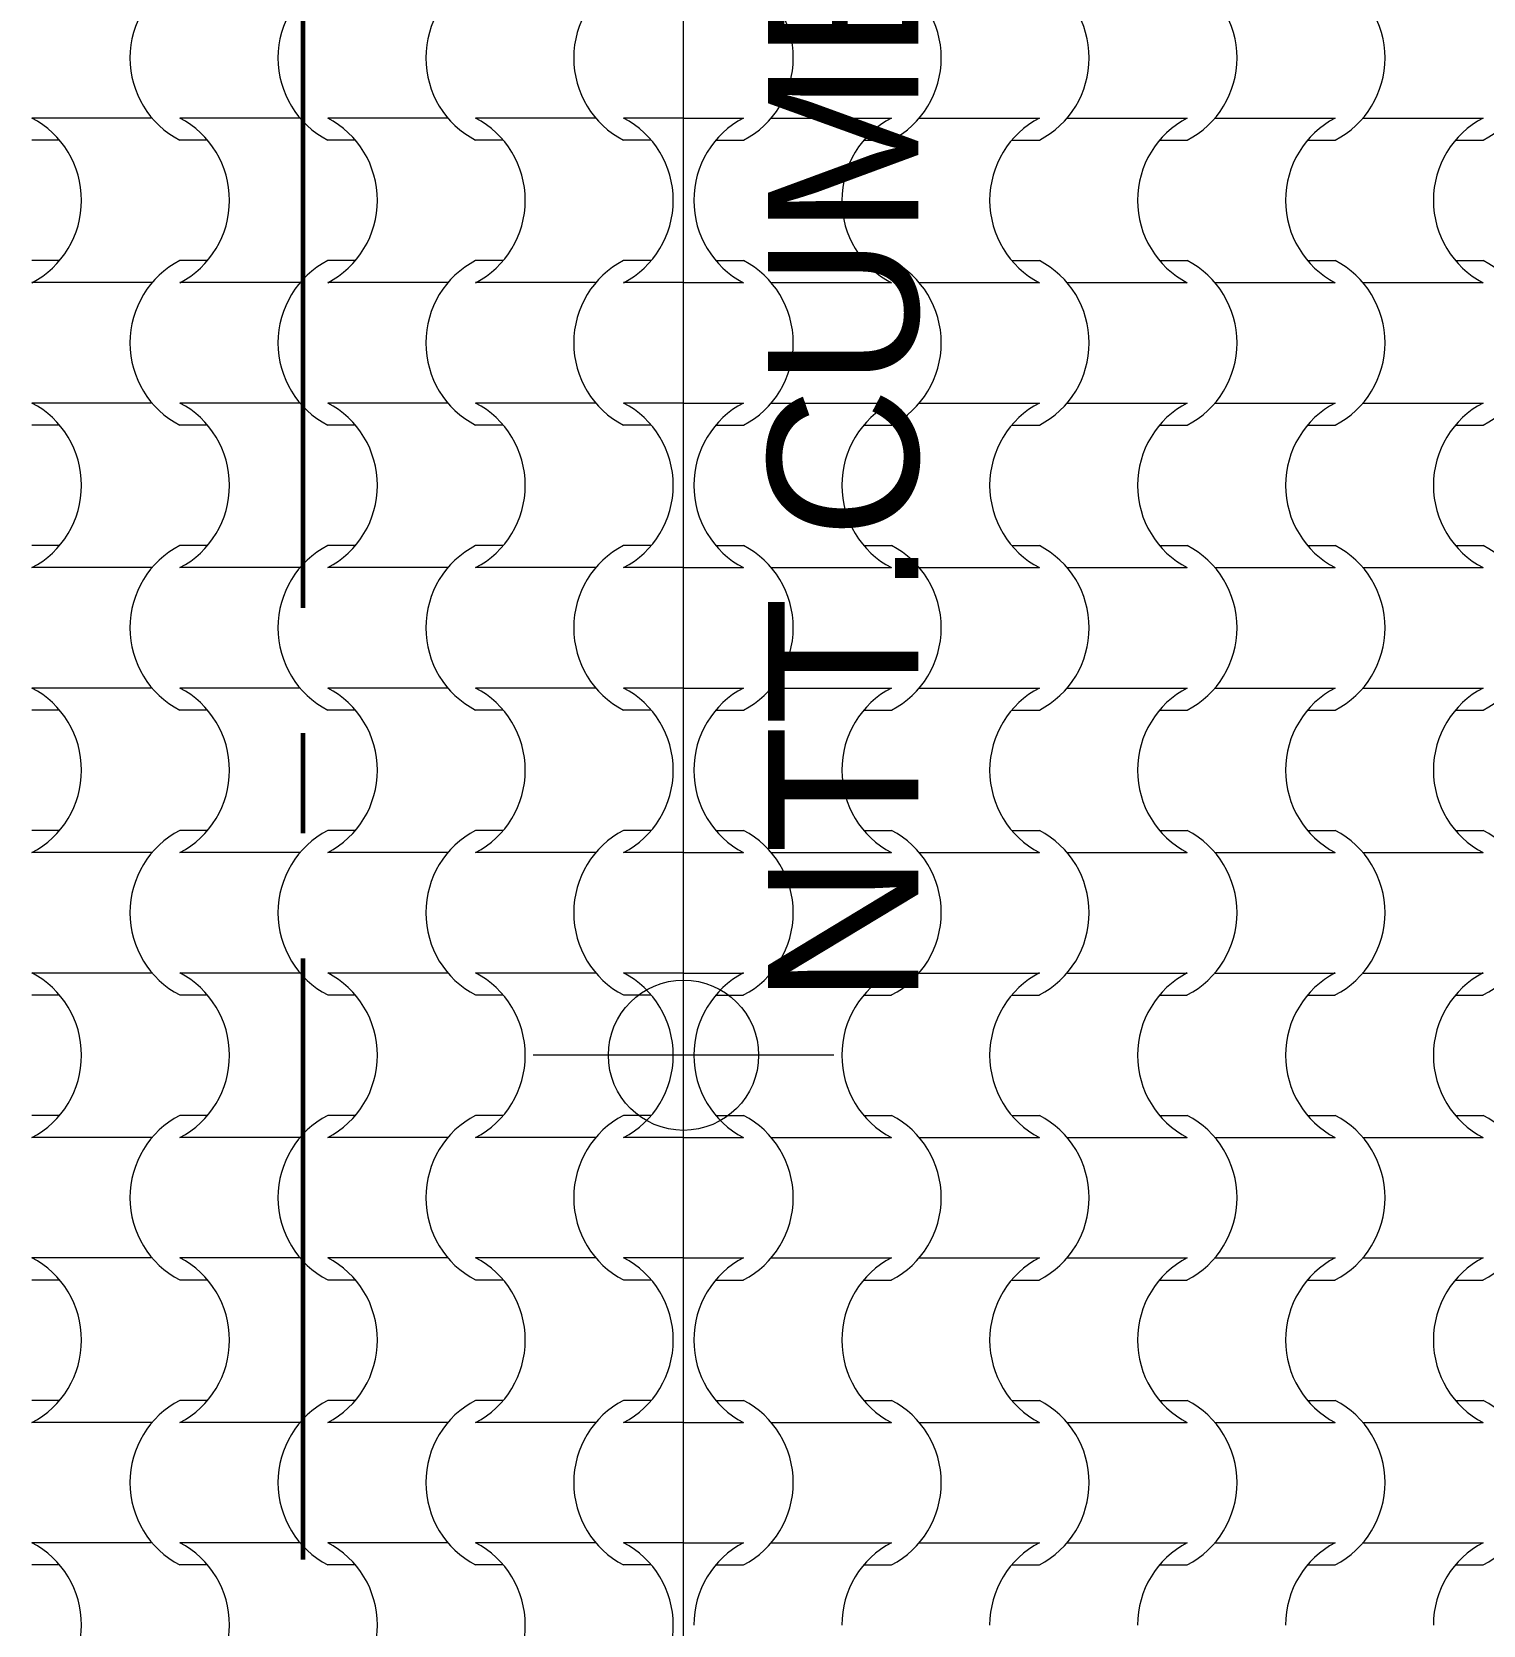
# Model space of a CAD drawing. Header units: metres. Extents: x -41 to 412, y -15 to 25.
# Drawn here: x 136.679 to 138.128, y 11.913 to 13.504 of the extents above; entities that cross this region are included whole.
import ezdxf

# ---------------------------------------------------------------- set-up
doc = ezdxf.new("R2010")
doc.units = ezdxf.units.M
doc.header["$MEASUREMENT"] = 0
doc.linetypes.add('Linea punta', pattern=[0.85, 0.6, -0.125, 0, -0.125])
for name, color, linetype in [('Interior - Furniture', 7, 'Continuous'), ('Marker - Section', 7, 'Continuous'), ('Shell - Roof', 7, 'Continuous')]:
    doc.layers.add(name, color=color, linetype=linetype)
doc.styles.add('GENERATED_STYLE_2', font='arial.ttf')

# ---------------------------------------------------------------- blocks, each defined once
blk = doc.blocks.new('*X47', base_point=(152.192, 0))
at = {"layer": 'Shell - Roof', "color": 23, "linetype": 'Continuous', "lineweight": 13, "true_color": 0xbf8080}
for p, q in [((136.7391, 13.4175), (136.6792, 13.4175)), ((136.799, 13.4175), (136.7391, 13.4175)), ((136.8867, 13.4175), (136.8269, 13.4175)), ((136.9466, 13.4175), (136.8867, 13.4175)), ((137.0344, 13.4175), (136.9745, 13.4175)), ((137.0943, 13.4175), (137.0344, 13.4175)), ((137.182, 13.4175), (137.1221, 13.4175)), ((137.2419, 13.4175), (137.182, 13.4175)), ((137.3296, 13.4175), (137.2698, 13.4175)), ((136.7068, 13.3955), (136.6792, 13.3955)), ((136.8544, 13.3955), (136.8269, 13.3955)), ((137.002, 13.3955), (136.9745, 13.3955)), ((137.1497, 13.3955), (137.1221, 13.3955)), ((137.2973, 13.3955), (137.2698, 13.3955)), ((136.7068, 13.2752), (136.6792, 13.2752)), ((136.8544, 13.2752), (136.8269, 13.2752)), ((137.002, 13.2752), (136.9745, 13.2752)), ((137.1497, 13.2752), (137.1221, 13.2752)), ((137.2973, 13.2752), (137.2698, 13.2752)), ((136.7391, 13.2532), (136.6792, 13.2532)), ((136.799, 13.2532), (136.7391, 13.2532)), ((136.8867, 13.2532), (136.8269, 13.2532)), ((136.9466, 13.2532), (136.8867, 13.2532)), ((137.0344, 13.2532), (136.9745, 13.2532)), ((137.0943, 13.2532), (137.0344, 13.2532)), ((137.182, 13.2532), (137.1221, 13.2532)), ((137.2419, 13.2532), (137.182, 13.2532)), ((137.3296, 13.2532), (137.2698, 13.2532)), ((136.7391, 13.133), (136.6792, 13.133)), ((136.799, 13.133), (136.7391, 13.133)), ((136.8867, 13.133), (136.8269, 13.133)), ((136.9466, 13.133), (136.8867, 13.133)), ((137.0344, 13.133), (136.9745, 13.133)), ((137.0943, 13.133), (137.0344, 13.133)), ((137.182, 13.133), (137.1221, 13.133)), ((137.2419, 13.133), (137.182, 13.133)), ((137.3296, 13.133), (137.2698, 13.133)), ((136.7068, 13.111), (136.6792, 13.111)), ((136.8544, 13.111), (136.8269, 13.111)), ((137.002, 13.111), (136.9745, 13.111)), ((137.1497, 13.111), (137.1221, 13.111)), ((137.2973, 13.111), (137.2698, 13.111)), ((136.7068, 12.9908), (136.6792, 12.9908)), ((136.8544, 12.9908), (136.8269, 12.9908)), ((137.002, 12.9908), (136.9745, 12.9908)), ((137.1497, 12.9908), (137.1221, 12.9908)), ((137.2973, 12.9908), (137.2698, 12.9908)), ((136.7391, 12.9687), (136.6792, 12.9687)), ((136.799, 12.9687), (136.7391, 12.9687)), ((136.8867, 12.9687), (136.8269, 12.9687)), ((136.9466, 12.9687), (136.8867, 12.9687)), ((137.0344, 12.9687), (136.9745, 12.9687)), ((137.0943, 12.9687), (137.0344, 12.9687)), ((137.182, 12.9687), (137.1221, 12.9687)), ((137.2419, 12.9687), (137.182, 12.9687)), ((137.3296, 12.9687), (137.2698, 12.9687)), ((136.7391, 12.8485), (136.6792, 12.8485)), ((136.799, 12.8485), (136.7391, 12.8485)), ((136.8867, 12.8485), (136.8269, 12.8485)), ((136.9466, 12.8485), (136.8867, 12.8485)), ((137.0344, 12.8485), (136.9745, 12.8485)), ((137.0943, 12.8485), (137.0344, 12.8485)), ((137.182, 12.8485), (137.1221, 12.8485)), ((137.2419, 12.8485), (137.182, 12.8485)), ((137.3296, 12.8485), (137.2698, 12.8485)), ((136.7068, 12.8265), (136.6792, 12.8265)), ((136.8544, 12.8265), (136.8269, 12.8265)), ((137.002, 12.8265), (136.9745, 12.8265)), ((137.1497, 12.8265), (137.1221, 12.8265)), ((137.2973, 12.8265), (137.2698, 12.8265)), ((136.7068, 12.7063), (136.6792, 12.7063)), ((136.8544, 12.7063), (136.8269, 12.7063)), ((137.002, 12.7063), (136.9745, 12.7063)), ((137.1497, 12.7063), (137.1221, 12.7063)), ((137.2973, 12.7063), (137.2698, 12.7063)), ((136.7391, 12.6843), (136.6792, 12.6843)), ((136.799, 12.6843), (136.7391, 12.6843)), ((136.8867, 12.6843), (136.8269, 12.6843)), ((136.9466, 12.6843), (136.8867, 12.6843)), ((137.0344, 12.6843), (136.9745, 12.6843)), ((137.0943, 12.6843), (137.0344, 12.6843)), ((137.182, 12.6843), (137.1221, 12.6843)), ((137.2419, 12.6843), (137.182, 12.6843)), ((137.3296, 12.6843), (137.2698, 12.6843)), ((136.7391, 12.564), (136.6792, 12.564)), ((136.799, 12.564), (136.7391, 12.564)), ((136.8867, 12.564), (136.8269, 12.564)), ((136.9466, 12.564), (136.8867, 12.564)), ((137.0344, 12.564), (136.9745, 12.564)), ((137.0943, 12.564), (137.0344, 12.564)), ((137.182, 12.564), (137.1221, 12.564)), ((137.2419, 12.564), (137.182, 12.564)), ((137.3296, 12.564), (137.2698, 12.564)), ((136.7068, 12.542), (136.6792, 12.542)), ((136.8544, 12.542), (136.8269, 12.542)), ((137.002, 12.542), (136.9745, 12.542)), ((137.1497, 12.542), (137.1221, 12.542)), ((137.2973, 12.542), (137.2698, 12.542)), ((136.7068, 12.4218), (136.6792, 12.4218)), ((136.8544, 12.4218), (136.8269, 12.4218)), ((137.002, 12.4218), (136.9745, 12.4218)), ((137.1497, 12.4218), (137.1221, 12.4218)), ((137.2973, 12.4218), (137.2698, 12.4218)), ((136.7391, 12.3998), (136.6792, 12.3998)), ((136.799, 12.3998), (136.7391, 12.3998)), ((136.8867, 12.3998), (136.8269, 12.3998)), ((136.9466, 12.3998), (136.8867, 12.3998)), ((137.0344, 12.3998), (136.9745, 12.3998)), ((137.0943, 12.3998), (137.0344, 12.3998)), ((137.182, 12.3998), (137.1221, 12.3998)), ((137.2419, 12.3998), (137.182, 12.3998)), ((137.3296, 12.3998), (137.2698, 12.3998)), ((136.7391, 12.2796), (136.6792, 12.2796)), ((136.799, 12.2796), (136.7391, 12.2796)), ((136.8867, 12.2796), (136.8269, 12.2796)), ((136.9466, 12.2796), (136.8867, 12.2796)), ((137.0344, 12.2796), (136.9745, 12.2796)), ((137.0943, 12.2796), (137.0344, 12.2796)), ((137.182, 12.2796), (137.1221, 12.2796)), ((137.2419, 12.2796), (137.182, 12.2796)), ((137.3296, 12.2796), (137.2698, 12.2796)), ((136.7068, 12.2575), (136.6792, 12.2575)), ((136.8544, 12.2575), (136.8269, 12.2575)), ((137.002, 12.2575), (136.9745, 12.2575)), ((137.1497, 12.2575), (137.1221, 12.2575)), ((137.2973, 12.2575), (137.2698, 12.2575)), ((136.7068, 12.1373), (136.6792, 12.1373)), ((136.8544, 12.1373), (136.8269, 12.1373)), ((137.002, 12.1373), (136.9745, 12.1373)), ((137.1497, 12.1373), (137.1221, 12.1373)), ((137.2973, 12.1373), (137.2698, 12.1373)), ((136.7391, 12.1153), (136.6792, 12.1153)), ((136.799, 12.1153), (136.7391, 12.1153)), ((136.8867, 12.1153), (136.8269, 12.1153)), ((136.9466, 12.1153), (136.8867, 12.1153)), ((137.0344, 12.1153), (136.9745, 12.1153)), ((137.0943, 12.1153), (137.0344, 12.1153)), ((137.182, 12.1153), (137.1221, 12.1153)), ((137.2419, 12.1153), (137.182, 12.1153)), ((137.3296, 12.1153), (137.2698, 12.1153)), ((136.7391, 11.9951), (136.6792, 11.9951)), ((136.799, 11.9951), (136.7391, 11.9951)), ((136.8867, 11.9951), (136.8269, 11.9951)), ((136.9466, 11.9951), (136.8867, 11.9951)), ((137.0344, 11.9951), (136.9745, 11.9951)), ((137.0943, 11.9951), (137.0344, 11.9951)), ((137.182, 11.9951), (137.1221, 11.9951)), ((137.2419, 11.9951), (137.182, 11.9951)), ((137.3296, 11.9951), (137.2698, 11.9951)), ((136.7068, 11.9731), (136.6792, 11.9731)), ((136.8544, 11.9731), (136.8269, 11.9731)), ((137.002, 11.9731), (136.9745, 11.9731)), ((137.1497, 11.9731), (137.1221, 11.9731)), ((137.2973, 11.9731), (137.2698, 11.9731))]:
    blk.add_line(p, q, dxfattribs=at)
for centre, major_axis, start_param, end_param in [((136.8674, 13.4776), (0, 0.0919), 0.466079, 2.675513), ((137.0151, 13.4776), (0, 0.0919), 0.466079, 2.675513), ((137.1627, 13.4776), (0, 0.0919), 0.466079, 2.675513), ((137.3103, 13.4776), (0, 0.0919), 0.466079, 2.675513), ((136.638, 13.3351), (0, 0.0925), 4.715365, 5.812147), ((136.7857, 13.3351), (0, 0.0925), 4.715365, 5.812147), ((136.9333, 13.3351), (0, 0.0925), 4.715365, 5.812147), ((137.0809, 13.3351), (0, 0.0925), 4.715365, 5.812147), ((137.2286, 13.3351), (0, 0.0925), 4.715365, 5.812147), ((136.638, 13.3356), (0, 0.0925), 3.612631, 4.709413), ((136.7857, 13.3356), (0, 0.0925), 3.612631, 4.709413), ((136.9333, 13.3356), (0, 0.0925), 3.612631, 4.709413), ((137.0809, 13.3356), (0, 0.0925), 3.612631, 4.709413), ((137.2286, 13.3356), (0, 0.0925), 3.612631, 4.709413), ((136.8674, 13.1931), (0, 0.0919), 0.466079, 2.675513), ((137.0151, 13.1931), (0, 0.0919), 0.466079, 2.675513), ((137.1627, 13.1931), (0, 0.0919), 0.466079, 2.675513), ((137.3103, 13.1931), (0, 0.0919), 0.466079, 2.675513), ((136.638, 13.0506), (0, 0.0925), 4.715365, 5.812147), ((136.7857, 13.0506), (0, 0.0925), 4.715365, 5.812147), ((136.9333, 13.0506), (0, 0.0925), 4.715365, 5.812147), ((137.0809, 13.0506), (0, 0.0925), 4.715365, 5.812147), ((137.2286, 13.0506), (0, 0.0925), 4.715365, 5.812147), ((136.638, 13.0511), (0, 0.0925), 3.612631, 4.709413), ((136.7857, 13.0511), (0, 0.0925), 3.612631, 4.709413), ((136.9333, 13.0511), (0, 0.0925), 3.612631, 4.709413), ((137.0809, 13.0511), (0, 0.0925), 3.612631, 4.709413), ((137.2286, 13.0511), (0, 0.0925), 3.612631, 4.709413), ((136.8674, 12.9086), (0, 0.0919), 0.466079, 2.675513), ((137.0151, 12.9086), (0, 0.0919), 0.466079, 2.675513), ((137.1627, 12.9086), (0, 0.0919), 0.466079, 2.675513), ((137.3103, 12.9086), (0, 0.0919), 0.466079, 2.675513), ((136.638, 12.7661), (0, 0.0925), 4.715365, 5.812147), ((136.7857, 12.7661), (0, 0.0925), 4.715365, 5.812147), ((136.9333, 12.7661), (0, 0.0925), 4.715365, 5.812147), ((137.0809, 12.7661), (0, 0.0925), 4.715365, 5.812147), ((137.2286, 12.7661), (0, 0.0925), 4.715365, 5.812147), ((136.638, 12.7667), (0, 0.0925), 3.612631, 4.709413), ((136.7857, 12.7667), (0, 0.0925), 3.612631, 4.709413), ((136.9333, 12.7667), (0, 0.0925), 3.612631, 4.709413), ((137.0809, 12.7667), (0, 0.0925), 3.612631, 4.709413), ((137.2286, 12.7667), (0, 0.0925), 3.612631, 4.709413), ((136.8674, 12.6242), (0, 0.0919), 0.466079, 2.675513), ((137.0151, 12.6242), (0, 0.0919), 0.466079, 2.675513), ((137.1627, 12.6242), (0, 0.0919), 0.466079, 2.675513), ((137.3103, 12.6242), (0, 0.0919), 0.466079, 2.675513), ((136.638, 12.4816), (0, 0.0925), 4.715365, 5.812147), ((136.7857, 12.4816), (0, 0.0925), 4.715365, 5.812147), ((136.9333, 12.4816), (0, 0.0925), 4.715365, 5.812147), ((137.0809, 12.4816), (0, 0.0925), 4.715365, 5.812147), ((137.2286, 12.4816), (0, 0.0925), 4.715365, 5.812147), ((136.638, 12.4822), (0, 0.0925), 3.612631, 4.709413), ((136.7857, 12.4822), (0, 0.0925), 3.612631, 4.709413), ((136.9333, 12.4822), (0, 0.0925), 3.612631, 4.709413), ((137.0809, 12.4822), (0, 0.0925), 3.612631, 4.709413), ((137.2286, 12.4822), (0, 0.0925), 3.612631, 4.709413), ((136.8674, 12.3397), (0, 0.0919), 0.466079, 2.675513), ((137.0151, 12.3397), (0, 0.0919), 0.466079, 2.675513), ((137.1627, 12.3397), (0, 0.0919), 0.466079, 2.675513), ((137.3103, 12.3397), (0, 0.0919), 0.466079, 2.675513), ((136.638, 12.1972), (0, 0.0925), 4.715365, 5.812147), ((136.7857, 12.1972), (0, 0.0925), 4.715365, 5.812147), ((136.9333, 12.1972), (0, 0.0925), 4.715365, 5.812147), ((137.0809, 12.1972), (0, 0.0925), 4.715365, 5.812147), ((137.2286, 12.1972), (0, 0.0925), 4.715365, 5.812147), ((136.638, 12.1977), (0, 0.0925), 3.612631, 4.709413), ((136.7857, 12.1977), (0, 0.0925), 3.612631, 4.709413), ((136.9333, 12.1977), (0, 0.0925), 3.612631, 4.709413), ((137.0809, 12.1977), (0, 0.0925), 3.612631, 4.709413), ((137.2286, 12.1977), (0, 0.0925), 3.612631, 4.709413), ((136.8674, 12.0552), (0, 0.0919), 0.466079, 2.675513), ((137.0151, 12.0552), (0, 0.0919), 0.466079, 2.675513), ((137.1627, 12.0552), (0, 0.0919), 0.466079, 2.675513), ((137.3103, 12.0552), (0, 0.0919), 0.466079, 2.675513), ((136.638, 11.9127), (0, 0.0925), 4.715365, 5.812147), ((136.7857, 11.9127), (0, 0.0925), 4.715365, 5.812147), ((136.9333, 11.9127), (0, 0.0925), 4.715365, 5.812147), ((137.0809, 11.9127), (0, 0.0925), 4.715365, 5.812147), ((137.2286, 11.9127), (0, 0.0925), 4.715365, 5.812147), ((136.638, 11.9132), (0, 0.0925), 3.612631, 4.709413), ((136.7857, 11.9132), (0, 0.0925), 3.612631, 4.709413), ((136.9333, 11.9132), (0, 0.0925), 3.612631, 4.709413), ((137.0809, 11.9132), (0, 0.0925), 3.612631, 4.709413), ((137.2286, 11.9132), (0, 0.0925), 3.612631, 4.709413)]:
    blk.add_ellipse(centre, major_axis=major_axis, ratio=0.982018, start_param=start_param, end_param=end_param, dxfattribs=at)
blk = doc.blocks.new('*X48', base_point=(152.192, 0))
at = {"layer": 'Shell - Roof', "color": 23, "linetype": 'Continuous', "lineweight": 13, "true_color": 0xbf8080}
for p, q in [((137.3296, 13.4175), (137.3895, 13.4175)), ((137.4174, 13.4175), (137.4773, 13.4175)), ((137.4773, 13.4175), (137.5371, 13.4175)), ((137.565, 13.4175), (137.6249, 13.4175)), ((137.6249, 13.4175), (137.6848, 13.4175)), ((137.7127, 13.4175), (137.7725, 13.4175)), ((137.7725, 13.4175), (137.8324, 13.4175)), ((137.8603, 13.4175), (137.9202, 13.4175)), ((137.9202, 13.4175), (137.98, 13.4175)), ((138.0079, 13.4175), (138.0678, 13.4175)), ((138.0678, 13.4175), (138.1277, 13.4175)), ((137.362, 13.3955), (137.3895, 13.3955)), ((137.5096, 13.3955), (137.5371, 13.3955)), ((137.6573, 13.3955), (137.6848, 13.3955)), ((137.8049, 13.3955), (137.8324, 13.3955)), ((137.9525, 13.3955), (137.98, 13.3955)), ((138.1002, 13.3955), (138.1277, 13.3955)), ((137.362, 13.2752), (137.3895, 13.2752)), ((137.5096, 13.2752), (137.5371, 13.2752)), ((137.6573, 13.2752), (137.6848, 13.2752)), ((137.8049, 13.2752), (137.8324, 13.2752)), ((137.9525, 13.2752), (137.98, 13.2752)), ((138.1002, 13.2752), (138.1277, 13.2752)), ((137.3296, 13.2532), (137.3895, 13.2532)), ((137.4174, 13.2532), (137.4773, 13.2532)), ((137.4773, 13.2532), (137.5371, 13.2532)), ((137.565, 13.2532), (137.6249, 13.2532)), ((137.6249, 13.2532), (137.6848, 13.2532)), ((137.7127, 13.2532), (137.7725, 13.2532)), ((137.7725, 13.2532), (137.8324, 13.2532)), ((137.8603, 13.2532), (137.9202, 13.2532)), ((137.9202, 13.2532), (137.98, 13.2532)), ((138.0079, 13.2532), (138.0678, 13.2532)), ((138.0678, 13.2532), (138.1277, 13.2532)), ((137.3296, 13.133), (137.3895, 13.133)), ((137.4174, 13.133), (137.4773, 13.133)), ((137.4773, 13.133), (137.5371, 13.133)), ((137.565, 13.133), (137.6249, 13.133)), ((137.6249, 13.133), (137.6848, 13.133)), ((137.7127, 13.133), (137.7725, 13.133)), ((137.7725, 13.133), (137.8324, 13.133)), ((137.8603, 13.133), (137.9202, 13.133)), ((137.9202, 13.133), (137.98, 13.133)), ((138.0079, 13.133), (138.0678, 13.133)), ((138.0678, 13.133), (138.1277, 13.133)), ((137.362, 13.111), (137.3895, 13.111)), ((137.5096, 13.111), (137.5371, 13.111)), ((137.6573, 13.111), (137.6848, 13.111)), ((137.8049, 13.111), (137.8324, 13.111)), ((137.9525, 13.111), (137.98, 13.111)), ((138.1002, 13.111), (138.1277, 13.111)), ((137.362, 12.9908), (137.3895, 12.9908)), ((137.5096, 12.9908), (137.5371, 12.9908)), ((137.6573, 12.9908), (137.6848, 12.9908)), ((137.8049, 12.9908), (137.8324, 12.9908)), ((137.9525, 12.9908), (137.98, 12.9908)), ((138.1002, 12.9908), (138.1277, 12.9908)), ((137.3296, 12.9687), (137.3895, 12.9687)), ((137.4174, 12.9687), (137.4773, 12.9687)), ((137.4773, 12.9687), (137.5371, 12.9687)), ((137.565, 12.9687), (137.6249, 12.9687)), ((137.6249, 12.9687), (137.6848, 12.9687)), ((137.7127, 12.9687), (137.7725, 12.9687)), ((137.7725, 12.9687), (137.8324, 12.9687)), ((137.8603, 12.9687), (137.9202, 12.9687)), ((137.9202, 12.9687), (137.98, 12.9687)), ((138.0079, 12.9687), (138.0678, 12.9687)), ((138.0678, 12.9687), (138.1277, 12.9687)), ((137.3296, 12.8485), (137.3895, 12.8485)), ((137.4174, 12.8485), (137.4773, 12.8485)), ((137.4773, 12.8485), (137.5371, 12.8485)), ((137.565, 12.8485), (137.6249, 12.8485)), ((137.6249, 12.8485), (137.6848, 12.8485)), ((137.7127, 12.8485), (137.7725, 12.8485)), ((137.7725, 12.8485), (137.8324, 12.8485)), ((137.8603, 12.8485), (137.9202, 12.8485)), ((137.9202, 12.8485), (137.98, 12.8485)), ((138.0079, 12.8485), (138.0678, 12.8485)), ((138.0678, 12.8485), (138.1277, 12.8485)), ((137.362, 12.8265), (137.3895, 12.8265)), ((137.5096, 12.8265), (137.5371, 12.8265)), ((137.6573, 12.8265), (137.6848, 12.8265)), ((137.8049, 12.8265), (137.8324, 12.8265)), ((137.9525, 12.8265), (137.98, 12.8265)), ((138.1002, 12.8265), (138.1277, 12.8265)), ((137.362, 12.7063), (137.3895, 12.7063)), ((137.5096, 12.7063), (137.5371, 12.7063)), ((137.6573, 12.7063), (137.6848, 12.7063)), ((137.8049, 12.7063), (137.8324, 12.7063)), ((137.9525, 12.7063), (137.98, 12.7063)), ((138.1002, 12.7063), (138.1277, 12.7063)), ((137.3296, 12.6843), (137.3895, 12.6843)), ((137.4174, 12.6843), (137.4773, 12.6843)), ((137.4773, 12.6843), (137.5371, 12.6843)), ((137.565, 12.6843), (137.6249, 12.6843)), ((137.6249, 12.6843), (137.6848, 12.6843)), ((137.7127, 12.6843), (137.7725, 12.6843)), ((137.7725, 12.6843), (137.8324, 12.6843)), ((137.8603, 12.6843), (137.9202, 12.6843)), ((137.9202, 12.6843), (137.98, 12.6843)), ((138.0079, 12.6843), (138.0678, 12.6843)), ((138.0678, 12.6843), (138.1277, 12.6843)), ((137.3296, 12.564), (137.3895, 12.564)), ((137.4174, 12.564), (137.4773, 12.564)), ((137.4773, 12.564), (137.5371, 12.564)), ((137.565, 12.564), (137.6249, 12.564)), ((137.6249, 12.564), (137.6848, 12.564)), ((137.7127, 12.564), (137.7725, 12.564)), ((137.7725, 12.564), (137.8324, 12.564)), ((137.8603, 12.564), (137.9202, 12.564)), ((137.9202, 12.564), (137.98, 12.564)), ((138.0079, 12.564), (138.0678, 12.564)), ((138.0678, 12.564), (138.1277, 12.564)), ((137.362, 12.542), (137.3895, 12.542)), ((137.5096, 12.542), (137.5371, 12.542)), ((137.6573, 12.542), (137.6848, 12.542)), ((137.8049, 12.542), (137.8324, 12.542)), ((137.9525, 12.542), (137.98, 12.542)), ((138.1002, 12.542), (138.1277, 12.542)), ((137.362, 12.4218), (137.3895, 12.4218)), ((137.5096, 12.4218), (137.5371, 12.4218)), ((137.6573, 12.4218), (137.6848, 12.4218)), ((137.8049, 12.4218), (137.8324, 12.4218)), ((137.9525, 12.4218), (137.98, 12.4218)), ((138.1002, 12.4218), (138.1277, 12.4218)), ((137.3296, 12.3998), (137.3895, 12.3998)), ((137.4174, 12.3998), (137.4773, 12.3998)), ((137.4773, 12.3998), (137.5371, 12.3998)), ((137.565, 12.3998), (137.6249, 12.3998)), ((137.6249, 12.3998), (137.6848, 12.3998)), ((137.7127, 12.3998), (137.7725, 12.3998)), ((137.7725, 12.3998), (137.8324, 12.3998)), ((137.8603, 12.3998), (137.9202, 12.3998)), ((137.9202, 12.3998), (137.98, 12.3998)), ((138.0079, 12.3998), (138.0678, 12.3998)), ((138.0678, 12.3998), (138.1277, 12.3998)), ((137.3296, 12.2796), (137.3895, 12.2796)), ((137.4174, 12.2796), (137.4773, 12.2796)), ((137.4773, 12.2796), (137.5371, 12.2796)), ((137.565, 12.2796), (137.6249, 12.2796)), ((137.6249, 12.2796), (137.6848, 12.2796)), ((137.7127, 12.2796), (137.7725, 12.2796)), ((137.7725, 12.2796), (137.8324, 12.2796)), ((137.8603, 12.2796), (137.9202, 12.2796)), ((137.9202, 12.2796), (137.98, 12.2796)), ((138.0079, 12.2796), (138.0678, 12.2796)), ((138.0678, 12.2796), (138.1277, 12.2796)), ((137.362, 12.2575), (137.3895, 12.2575)), ((137.5096, 12.2575), (137.5371, 12.2575)), ((137.6573, 12.2575), (137.6848, 12.2575)), ((137.8049, 12.2575), (137.8324, 12.2575)), ((137.9525, 12.2575), (137.98, 12.2575)), ((138.1002, 12.2575), (138.1277, 12.2575)), ((137.362, 12.1373), (137.3895, 12.1373)), ((137.5096, 12.1373), (137.5371, 12.1373)), ((137.6573, 12.1373), (137.6848, 12.1373)), ((137.8049, 12.1373), (137.8324, 12.1373)), ((137.9525, 12.1373), (137.98, 12.1373)), ((138.1002, 12.1373), (138.1277, 12.1373)), ((137.3296, 12.1153), (137.3895, 12.1153)), ((137.4174, 12.1153), (137.4773, 12.1153)), ((137.4773, 12.1153), (137.5371, 12.1153)), ((137.565, 12.1153), (137.6249, 12.1153)), ((137.6249, 12.1153), (137.6848, 12.1153)), ((137.7127, 12.1153), (137.7725, 12.1153)), ((137.7725, 12.1153), (137.8324, 12.1153)), ((137.8603, 12.1153), (137.9202, 12.1153)), ((137.9202, 12.1153), (137.98, 12.1153)), ((138.0079, 12.1153), (138.0678, 12.1153)), ((138.0678, 12.1153), (138.1277, 12.1153)), ((137.3296, 11.9951), (137.3895, 11.9951)), ((137.4174, 11.9951), (137.4773, 11.9951)), ((137.4773, 11.9951), (137.5371, 11.9951)), ((137.565, 11.9951), (137.6249, 11.9951)), ((137.6249, 11.9951), (137.6848, 11.9951)), ((137.7127, 11.9951), (137.7725, 11.9951)), ((137.7725, 11.9951), (137.8324, 11.9951)), ((137.8603, 11.9951), (137.9202, 11.9951)), ((137.9202, 11.9951), (137.98, 11.9951)), ((138.0079, 11.9951), (138.0678, 11.9951)), ((138.0678, 11.9951), (138.1277, 11.9951)), ((137.362, 11.9731), (137.3895, 11.9731)), ((137.5096, 11.9731), (137.5371, 11.9731)), ((137.6573, 11.9731), (137.6848, 11.9731)), ((137.8049, 11.9731), (137.8324, 11.9731)), ((137.9525, 11.9731), (137.98, 11.9731)), ((138.1002, 11.9731), (138.1277, 11.9731))]:
    blk.add_line(p, q, dxfattribs=at)
for centre, major_axis, start_param, end_param in [((137.3489, 13.4776), (0, 0.0919), 3.607672, 5.817106), ((137.4966, 13.4776), (0, 0.0919), 3.607672, 5.817106), ((137.6442, 13.4776), (0, 0.0919), 3.607672, 5.817106), ((137.7918, 13.4776), (0, 0.0919), 3.607672, 5.817106), ((137.9395, 13.4776), (0, 0.0919), 3.607672, 5.817106), ((138.0871, 13.4776), (0, 0.0919), 3.607672, 5.817106), ((137.4307, 13.3351), (0, 0.0925), 0.471039, 1.56782), ((137.5784, 13.3351), (0, 0.0925), 0.471039, 1.56782), ((137.726, 13.3351), (0, 0.0925), 0.471039, 1.56782), ((137.8736, 13.3351), (0, 0.0925), 0.471039, 1.56782), ((138.0213, 13.3351), (0, 0.0925), 0.471039, 1.56782), ((138.1689, 13.3351), (0, 0.0925), 0.471039, 1.56782), ((137.4307, 13.3356), (0, 0.0925), 1.573772, 2.670554), ((137.5784, 13.3356), (0, 0.0925), 1.573772, 2.670554), ((137.726, 13.3356), (0, 0.0925), 1.573772, 2.670554), ((137.8736, 13.3356), (0, 0.0925), 1.573772, 2.670554), ((138.0213, 13.3356), (0, 0.0925), 1.573772, 2.670554), ((138.1689, 13.3356), (0, 0.0925), 1.573772, 2.670554), ((137.3489, 13.1931), (0, 0.0919), 3.607672, 5.817106), ((137.4966, 13.1931), (0, 0.0919), 3.607672, 5.817106), ((137.6442, 13.1931), (0, 0.0919), 3.607672, 5.817106), ((137.7918, 13.1931), (0, 0.0919), 3.607672, 5.817106), ((137.9395, 13.1931), (0, 0.0919), 3.607672, 5.817106), ((138.0871, 13.1931), (0, 0.0919), 3.607672, 5.817106), ((137.4307, 13.0506), (0, 0.0925), 0.471039, 1.56782), ((137.5784, 13.0506), (0, 0.0925), 0.471039, 1.56782), ((137.726, 13.0506), (0, 0.0925), 0.471039, 1.56782), ((137.8736, 13.0506), (0, 0.0925), 0.471039, 1.56782), ((138.0213, 13.0506), (0, 0.0925), 0.471039, 1.56782), ((138.1689, 13.0506), (0, 0.0925), 0.471039, 1.56782), ((137.4307, 13.0511), (0, 0.0925), 1.573772, 2.670554), ((137.5784, 13.0511), (0, 0.0925), 1.573772, 2.670554), ((137.726, 13.0511), (0, 0.0925), 1.573772, 2.670554), ((137.8736, 13.0511), (0, 0.0925), 1.573772, 2.670554), ((138.0213, 13.0511), (0, 0.0925), 1.573772, 2.670554), ((138.1689, 13.0511), (0, 0.0925), 1.573772, 2.670554), ((137.3489, 12.9086), (0, 0.0919), 3.607672, 5.817106), ((137.4966, 12.9086), (0, 0.0919), 3.607672, 5.817106), ((137.6442, 12.9086), (0, 0.0919), 3.607672, 5.817106), ((137.7918, 12.9086), (0, 0.0919), 3.607672, 5.817106), ((137.9395, 12.9086), (0, 0.0919), 3.607672, 5.817106), ((138.0871, 12.9086), (0, 0.0919), 3.607672, 5.817106), ((137.4307, 12.7661), (0, 0.0925), 0.471039, 1.56782), ((137.5784, 12.7661), (0, 0.0925), 0.471039, 1.56782), ((137.726, 12.7661), (0, 0.0925), 0.471039, 1.56782), ((137.8736, 12.7661), (0, 0.0925), 0.471039, 1.56782), ((138.0213, 12.7661), (0, 0.0925), 0.471039, 1.56782), ((138.1689, 12.7661), (0, 0.0925), 0.471039, 1.56782), ((137.4307, 12.7667), (0, 0.0925), 1.573772, 2.670554), ((137.5784, 12.7667), (0, 0.0925), 1.573772, 2.670554), ((137.726, 12.7667), (0, 0.0925), 1.573772, 2.670554), ((137.8736, 12.7667), (0, 0.0925), 1.573772, 2.670554), ((138.0213, 12.7667), (0, 0.0925), 1.573772, 2.670554), ((138.1689, 12.7667), (0, 0.0925), 1.573772, 2.670554), ((137.3489, 12.6242), (0, 0.0919), 3.607672, 5.817106), ((137.4966, 12.6242), (0, 0.0919), 3.607672, 5.817106), ((137.6442, 12.6242), (0, 0.0919), 3.607672, 5.817106), ((137.7918, 12.6242), (0, 0.0919), 3.607672, 5.817106), ((137.9395, 12.6242), (0, 0.0919), 3.607672, 5.817106), ((138.0871, 12.6242), (0, 0.0919), 3.607672, 5.817106), ((137.4307, 12.4816), (0, 0.0925), 0.471039, 1.56782), ((137.5784, 12.4816), (0, 0.0925), 0.471039, 1.56782), ((137.726, 12.4816), (0, 0.0925), 0.471039, 1.56782), ((137.8736, 12.4816), (0, 0.0925), 0.471039, 1.56782), ((138.0213, 12.4816), (0, 0.0925), 0.471039, 1.56782), ((138.1689, 12.4816), (0, 0.0925), 0.471039, 1.56782), ((137.4307, 12.4822), (0, 0.0925), 1.573772, 2.670554), ((137.5784, 12.4822), (0, 0.0925), 1.573772, 2.670554), ((137.726, 12.4822), (0, 0.0925), 1.573772, 2.670554), ((137.8736, 12.4822), (0, 0.0925), 1.573772, 2.670554), ((138.0213, 12.4822), (0, 0.0925), 1.573772, 2.670554), ((138.1689, 12.4822), (0, 0.0925), 1.573772, 2.670554), ((137.3489, 12.3397), (0, 0.0919), 3.607672, 5.817106), ((137.4966, 12.3397), (0, 0.0919), 3.607672, 5.817106), ((137.6442, 12.3397), (0, 0.0919), 3.607672, 5.817106), ((137.7918, 12.3397), (0, 0.0919), 3.607672, 5.817106), ((137.9395, 12.3397), (0, 0.0919), 3.607672, 5.817106), ((138.0871, 12.3397), (0, 0.0919), 3.607672, 5.817106), ((137.4307, 12.1972), (0, 0.0925), 0.471039, 1.56782), ((137.5784, 12.1972), (0, 0.0925), 0.471039, 1.56782), ((137.726, 12.1972), (0, 0.0925), 0.471039, 1.56782), ((137.8736, 12.1972), (0, 0.0925), 0.471039, 1.56782), ((138.0213, 12.1972), (0, 0.0925), 0.471039, 1.56782), ((138.1689, 12.1972), (0, 0.0925), 0.471039, 1.56782), ((137.4307, 12.1977), (0, 0.0925), 1.573772, 2.670554), ((137.5784, 12.1977), (0, 0.0925), 1.573772, 2.670554), ((137.726, 12.1977), (0, 0.0925), 1.573772, 2.670554), ((137.8736, 12.1977), (0, 0.0925), 1.573772, 2.670554), ((138.0213, 12.1977), (0, 0.0925), 1.573772, 2.670554), ((138.1689, 12.1977), (0, 0.0925), 1.573772, 2.670554), ((137.3489, 12.0552), (0, 0.0919), 3.607672, 5.817106), ((137.4966, 12.0552), (0, 0.0919), 3.607672, 5.817106), ((137.6442, 12.0552), (0, 0.0919), 3.607672, 5.817106), ((137.7918, 12.0552), (0, 0.0919), 3.607672, 5.817106), ((137.9395, 12.0552), (0, 0.0919), 3.607672, 5.817106), ((138.0871, 12.0552), (0, 0.0919), 3.607672, 5.817106), ((137.4307, 11.9127), (0, 0.0925), 0.471039, 1.56782), ((137.5784, 11.9127), (0, 0.0925), 0.471039, 1.56782), ((137.726, 11.9127), (0, 0.0925), 0.471039, 1.56782), ((137.8736, 11.9127), (0, 0.0925), 0.471039, 1.56782), ((138.0213, 11.9127), (0, 0.0925), 0.471039, 1.56782), ((138.1689, 11.9127), (0, 0.0925), 0.471039, 1.56782)]:
    blk.add_ellipse(centre, major_axis=major_axis, ratio=0.982018, start_param=start_param, end_param=end_param, dxfattribs=at)

msp = doc.modelspace()

# ---------------------------------------------------------------- linework, layer by layer
at = {"layer": 'Interior - Furniture', "color": 7, "linetype": 'Continuous', "lineweight": 13}
for p, q in [((137.3296, 12.3319), (137.3296, 12.6319)), ((137.4796, 12.4819), (137.1796, 12.4819))]:
    msp.add_line(p, q, dxfattribs=at)
msp.add_circle((137.3296, 12.4819), 0.075, dxfattribs=at)
at = {"layer": 'Marker - Section', "color": 7, "linetype": 'Linea punta', "lineweight": 60}
msp.add_line((136.9496, 21.1286), (136.9496, 6.5569), dxfattribs=at)
at = {"layer": 'Shell - Roof', "color": 23, "linetype": 'Continuous', "lineweight": 13, "true_color": 0xbf8080, "flags": 128}
msp.add_lwpolyline([(137.3296, 7.0569), (137.3296, 17.9069)], dxfattribs=at)

# ---------------------------------------------------------------- block references
at = {"layer": 'Shell - Roof', "color": 23, "linetype": 'Continuous', "lineweight": 13, "true_color": 0xbf8080}
for name in ['*X47', '*X48']:
    msp.add_blockref(name, (152.192, 0), dxfattribs=at)

# ---------------------------------------------------------------- texts
at = {"layer": 'Interior - Furniture', "color": 7, "lineweight": 13, "insert": (137.4139, 12.5319), "char_height": 0.15, "attachment_point": 1, "rotation": 90, "style": 'GENERATED_STYLE_2'}
msp.add_mtext('\\A1;NTT.CUMBRERA=+ 3.686', dxfattribs=at)

doc.saveas('drawing.dxf')
